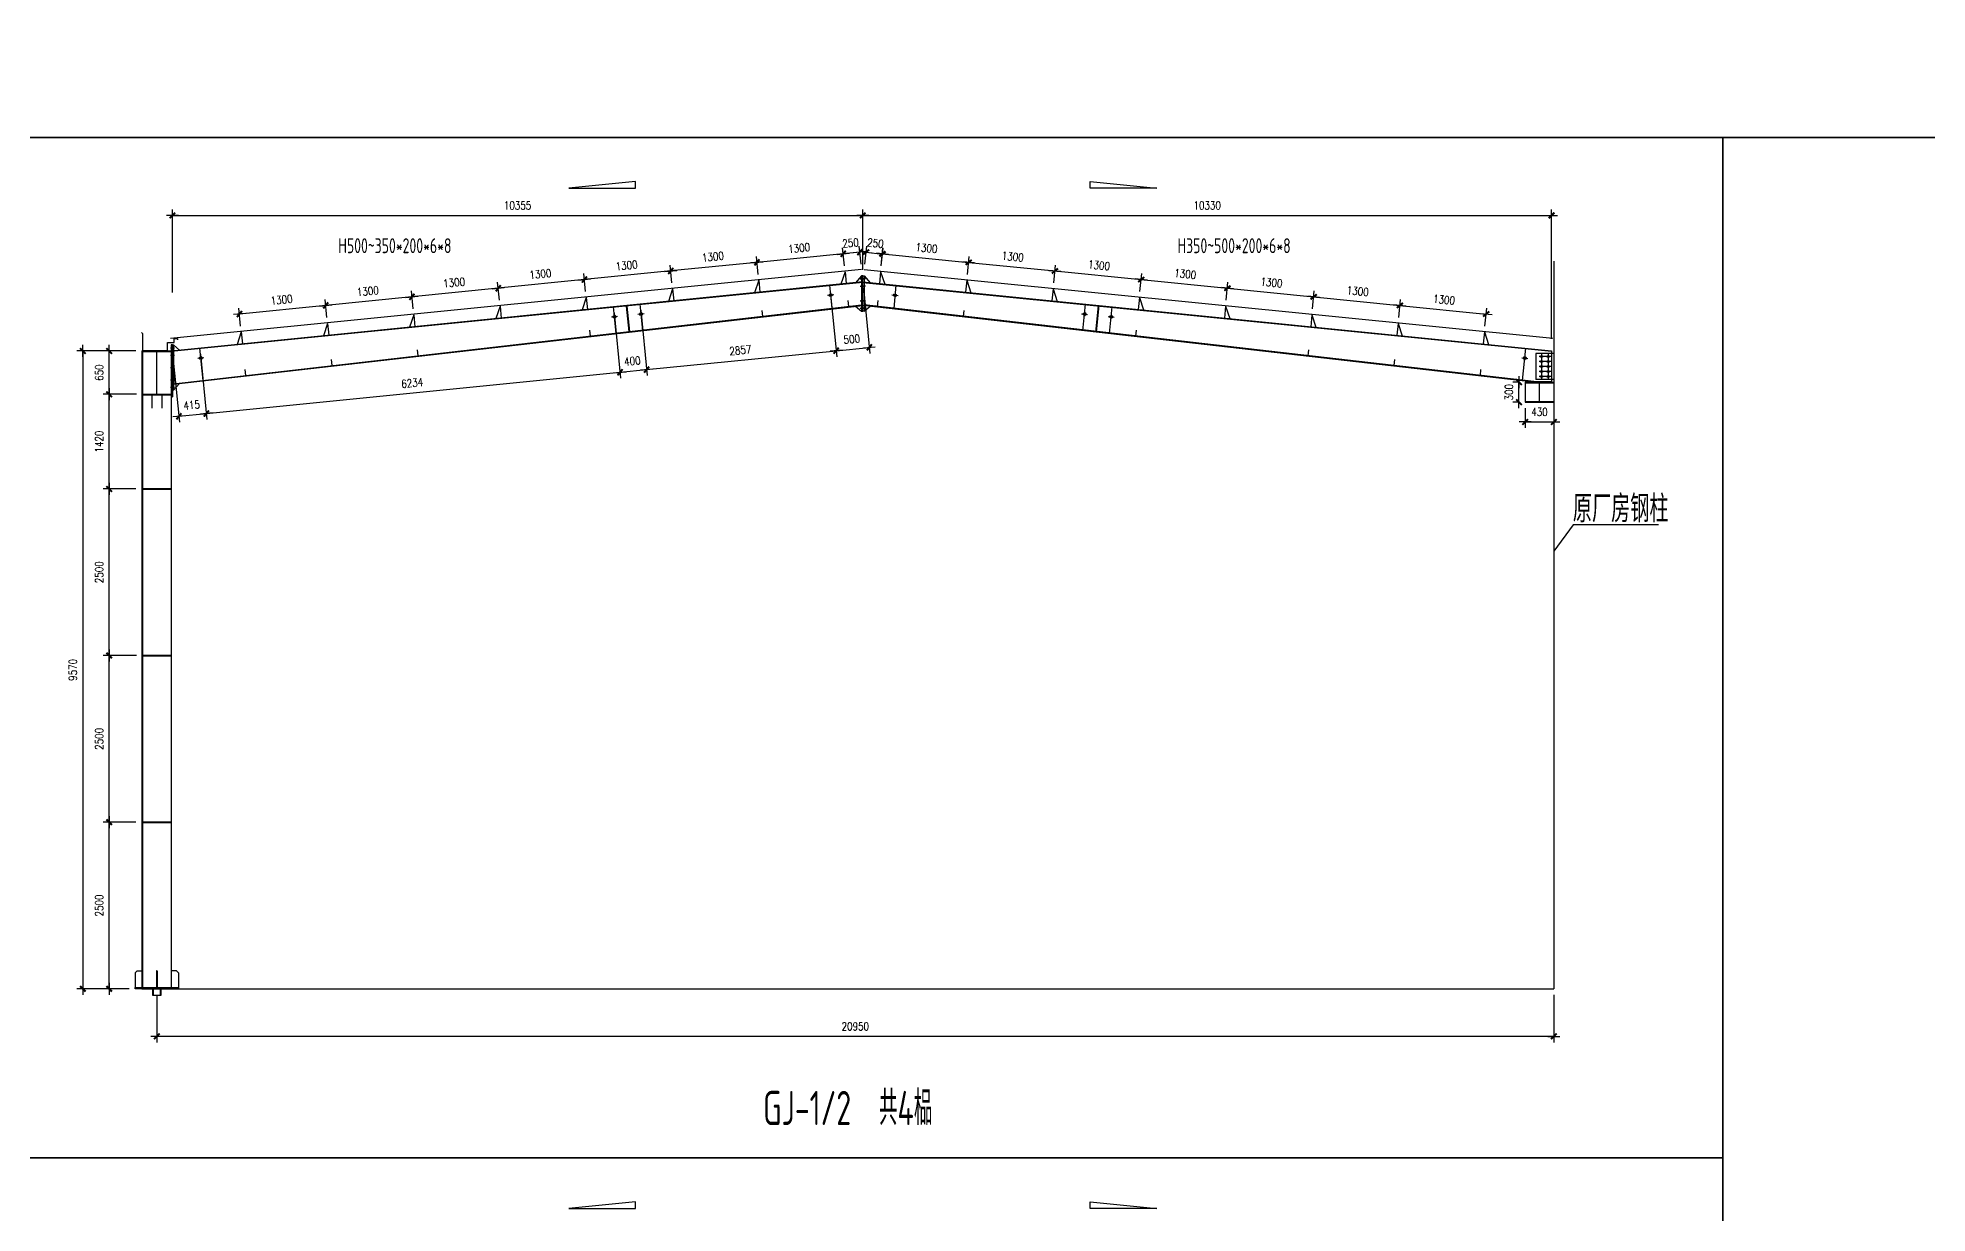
# Model space of a CAD drawing. Header units: millimetres. Extents: x 2287919 to 2522484, y -1845182 to -1736911.
# Drawn here: x 2366007 to 2394342, y -1815391 to -1797756 of the extents above; entities that cross this region are included whole.
import ezdxf

# ---------------------------------------------------------------- set-up
doc = ezdxf.new("R2010")
doc.units = ezdxf.units.MM
doc.header["$LTSCALE"] = 1000
doc.header["$PDMODE"] = 34
doc.styles.add('DIM_FONT', font='simplex.shx', dxfattribs={"width": 0.8, "bigfont": 'hztxt.shx'})
doc.styles.add('hz', font='gbenor.shx', dxfattribs={"width": 0.75, "height": 100, "bigfont": 'gbcbig.shx'})
doc.styles.add('TSSD_Label', font='Tssdeng.shx', dxfattribs={"width": 0.7, "bigfont": 'hztxt.shx'})
doc.dimstyles.new('WGH(1)', dxfattribs={"dimscale": 1.2, "dimtxt": 100, "dimasz": 0.5, "dimexe": 75, "dimexo": 75, "dimgap": 75, "dimtad": 1, "dimdec": 0, "dimzin": 0, "dimdsep": 46, "dimtxsty": 'DIM_FONT', "dimblk1": '_DIMX', "dimblk2": '_DIMX', "dimsah": 1, "dimcen": 0.09, "dimclrd": 3, "dimclre": 3, "dimclrt": 7, "dimadec": 0, "dimazin": 0, "dimtfac": 1, "dimtdec": 0, "dimtix": 1, "dimtmove": 2, "dimatfit": 3, "dimldrblk": '_DIMX', "dimfxl": 1, "dimtolj": 1, "dimtzin": 0, "dimarcsym": 0})

# ---------------------------------------------------------------- blocks, each defined once
blk = doc.blocks.new('_DIMX')
blk.add_line((-150, 0), (150, 0))
at = {"const_width": 50}
blk.add_lwpolyline([(-70, -70), (70, 70)], dxfattribs=at)
blk = doc.blocks.new('*D118')
at = {"color": 3, "lineweight": -2}
for p, q in [((2367792, -1812114), (2367792, -1812827)), ((2388742, -1812114), (2388742, -1812827)), ((2388741, -1812737), (2367793, -1812737))]:
    blk.add_line(p, q, dxfattribs=at)
at = {"layer": 'Defpoints', "color": 0}
for p in [(2367792, -1812024), (2388742, -1812024), (2367792, -1812737)]:
    blk.add_point(p, dxfattribs=at)
at = {"color": 3, "lineweight": -2, "xscale": 0.6, "yscale": 0.6, "zscale": 0.6, "rotation": 180}
blk.add_blockref('_DIMX', (2367792, -1812737), dxfattribs=at)
at = {"color": 3, "lineweight": -2, "xscale": 0.6, "yscale": 0.6, "zscale": 0.6}
blk.add_blockref('_DIMX', (2388742, -1812737), dxfattribs=at)
at = {"color": 7, "insert": (2378267, -1812587), "char_height": 120, "attachment_point": 5, "style": 'DIM_FONT'}
blk.add_mtext('\\A1;20950', dxfattribs=at)
blk = doc.blocks.new('*D119')
at = {"color": 3, "lineweight": -2}
for p, q in [((2378379, -1801239), (2378379, -1800331)), ((2378380, -1800421), (2388708, -1800421)), ((2388709, -1802274), (2388709, -1800331))]:
    blk.add_line(p, q, dxfattribs=at)
at = {"layer": 'Defpoints', "color": 0}
for p in [(2388709, -1800421), (2378379, -1801329), (2388709, -1802364)]:
    blk.add_point(p, dxfattribs=at)
at = {"color": 3, "lineweight": -2, "xscale": 0.6, "yscale": 0.6, "zscale": 0.6, "rotation": 180}
blk.add_blockref('_DIMX', (2378379, -1800421), dxfattribs=at)
at = {"color": 3, "lineweight": -2, "xscale": 0.6, "yscale": 0.6, "zscale": 0.6}
blk.add_blockref('_DIMX', (2388709, -1800421), dxfattribs=at)
at = {"color": 7, "insert": (2383544, -1800271), "char_height": 120, "attachment_point": 5, "style": 'DIM_FONT'}
blk.add_mtext('\\A1;10330', dxfattribs=at)
blk = doc.blocks.new('*D120')
at = {"color": 3, "lineweight": -2}
for p, q in [((2368025, -1801575), (2368025, -1800331)), ((2368026, -1800421), (2378379, -1800421)), ((2378379, -1801239), (2378379, -1800331))]:
    blk.add_line(p, q, dxfattribs=at)
at = {"layer": 'Defpoints', "color": 0}
for p in [(2378379, -1800421), (2378379, -1801329), (2368025, -1801665)]:
    blk.add_point(p, dxfattribs=at)
at = {"color": 3, "lineweight": -2, "xscale": 0.6, "yscale": 0.6, "zscale": 0.6, "rotation": 180}
blk.add_blockref('_DIMX', (2368025, -1800421), dxfattribs=at)
at = {"color": 3, "lineweight": -2, "xscale": 0.6, "yscale": 0.6, "zscale": 0.6}
blk.add_blockref('_DIMX', (2378379, -1800421), dxfattribs=at)
at = {"color": 7, "insert": (2373202, -1800271), "char_height": 120, "attachment_point": 5, "style": 'DIM_FONT'}
blk.add_mtext('\\A1;10355', dxfattribs=at)
blk = doc.blocks.new('*D79')
at = {"color": 3, "lineweight": -2}
for p, q in [((2378104, -1801175), (2378077, -1800906)), ((2378335, -1800971), (2378086, -1800996)), ((2378353, -1801150), (2378326, -1800881)), ((2378335, -1800971), (2378336, -1800971)), ((2378085, -1800996), (2378085, -1800996))]:
    blk.add_line(p, q, dxfattribs=at)
at = {"layer": 'Defpoints', "color": 0}
for p in [(2378086, -1800996), (2378113, -1801265), (2378362, -1801240)]:
    blk.add_point(p, dxfattribs=at)
at = {"color": 3, "lineweight": -2, "xscale": 0.6, "yscale": 0.6, "zscale": 0.6}
for p, rotation in [((2378086, -1800996), 5.703750052855903), ((2378335, -1800971), 185.7037500528559)]:
    blk.add_blockref('_DIMX', p, dxfattribs=dict(at, rotation=rotation))
at = {"color": 7, "insert": (2378195, -1800834), "char_height": 120, "attachment_point": 5, "rotation": 5.7038, "style": 'DIM_FONT'}
blk.add_mtext('\\A1;250', dxfattribs=at)
blk = doc.blocks.new('*D80')
at = {"color": 3, "lineweight": -2}
for p, q in [((2378408, -1801151), (2378438, -1800882)), ((2378427, -1800971), (2378427, -1800971)), ((2378428, -1800971), (2378676, -1801000)), ((2378656, -1801179), (2378687, -1800910)), ((2378677, -1801000), (2378678, -1801000))]:
    blk.add_line(p, q, dxfattribs=at)
at = {"layer": 'Defpoints', "color": 0}
for p in [(2378397, -1801240), (2378646, -1801268), (2378676, -1801000)]:
    blk.add_point(p, dxfattribs=at)
at = {"color": 3, "lineweight": -2, "xscale": 0.6, "yscale": 0.6, "zscale": 0.6}
for p, rotation in [((2378428, -1800971), 353.4813647159916), ((2378676, -1801000), 173.4813647159915)]:
    blk.add_blockref('_DIMX', p, dxfattribs=dict(at, rotation=rotation))
at = {"color": 7, "insert": (2378569, -1800837), "char_height": 120, "attachment_point": 5, "rotation": 353.4814, "style": 'DIM_FONT'}
blk.add_mtext('\\A1;250', dxfattribs=at)
blk = doc.blocks.new('*D121')
at = {"color": 3, "lineweight": -2}
for p, q in [((2367477, -1802454), (2366592, -1802454)), ((2366682, -1802455), (2366682, -1812024)), ((2367377, -1812024), (2366592, -1812024))]:
    blk.add_line(p, q, dxfattribs=at)
at = {"layer": 'Defpoints', "color": 0}
for p in [(2367567, -1802454), (2366682, -1812024), (2367467, -1812024)]:
    blk.add_point(p, dxfattribs=at)
at = {"color": 3, "lineweight": -2, "xscale": 0.6, "yscale": 0.6, "zscale": 0.6}
for p, rotation in [((2366682, -1802454), 90), ((2366682, -1812024), 270)]:
    blk.add_blockref('_DIMX', p, dxfattribs=dict(at, rotation=rotation))
at = {"color": 7, "insert": (2366532, -1807239), "char_height": 120, "attachment_point": 5, "rotation": 90, "style": 'DIM_FONT'}
blk.add_mtext('\\A1;9570', dxfattribs=at)
blk = doc.blocks.new('*D122')
at = {"color": 3, "lineweight": -2}
for p, q in [((2378104, -1801175), (2378077, -1800906)), ((2376810, -1801305), (2376783, -1801035)), ((2378085, -1800996), (2376793, -1801125))]:
    blk.add_line(p, q, dxfattribs=at)
at = {"layer": 'Defpoints', "color": 0}
for p in [(2376792, -1801125), (2378113, -1801265), (2376819, -1801394)]:
    blk.add_point(p, dxfattribs=at)
at = {"color": 3, "lineweight": -2, "xscale": 0.6, "yscale": 0.6, "zscale": 0.6}
for p, rotation in [((2378086, -1800996), 5.703750052846503), ((2376792, -1801125), 185.7037500528465)]:
    blk.add_blockref('_DIMX', p, dxfattribs=dict(at, rotation=rotation))
at = {"color": 7, "insert": (2377424, -1800911), "char_height": 120, "attachment_point": 5, "rotation": 5.7038, "style": 'DIM_FONT'}
blk.add_mtext('\\A1;1300', dxfattribs=at)
blk = doc.blocks.new('*D123')
at = {"color": 3, "lineweight": -2}
for p, q in [((2375517, -1801434), (2375490, -1801165)), ((2376792, -1801125), (2375499, -1801254)), ((2376810, -1801305), (2376783, -1801035))]:
    blk.add_line(p, q, dxfattribs=at)
at = {"layer": 'Defpoints', "color": 0}
for p in [(2375499, -1801254), (2375526, -1801523), (2376819, -1801394)]:
    blk.add_point(p, dxfattribs=at)
at = {"color": 3, "lineweight": -2, "xscale": 0.6, "yscale": 0.6, "zscale": 0.6}
for p, rotation in [((2375499, -1801254), 185.7037500649834), ((2376792, -1801125), 5.703750064983436)]:
    blk.add_blockref('_DIMX', p, dxfattribs=dict(at, rotation=rotation))
at = {"color": 7, "insert": (2376131, -1801040), "char_height": 120, "attachment_point": 5, "rotation": 5.7038, "style": 'DIM_FONT'}
blk.add_mtext('\\A1;1300', dxfattribs=at)
blk = doc.blocks.new('*D124')
at = {"color": 3, "lineweight": -2}
for p, q in [((2375498, -1801254), (2374206, -1801383)), ((2375517, -1801434), (2375490, -1801165)), ((2374223, -1801563), (2374196, -1801294))]:
    blk.add_line(p, q, dxfattribs=at)
at = {"layer": 'Defpoints', "color": 0}
for p in [(2374205, -1801383), (2375526, -1801523), (2374232, -1801652)]:
    blk.add_point(p, dxfattribs=at)
at = {"color": 3, "lineweight": -2, "xscale": 0.6, "yscale": 0.6, "zscale": 0.6}
for p, rotation in [((2375499, -1801254), 5.703750064983436), ((2374205, -1801383), 185.7037500649834)]:
    blk.add_blockref('_DIMX', p, dxfattribs=dict(at, rotation=rotation))
at = {"color": 7, "insert": (2374837, -1801170), "char_height": 120, "attachment_point": 5, "rotation": 5.7038, "style": 'DIM_FONT'}
blk.add_mtext('\\A1;1300', dxfattribs=at)
blk = doc.blocks.new('*D125')
at = {"color": 3, "lineweight": -2}
for p, q in [((2372930, -1801692), (2372903, -1801423)), ((2374205, -1801384), (2372912, -1801513)), ((2374223, -1801563), (2374196, -1801294))]:
    blk.add_line(p, q, dxfattribs=at)
at = {"layer": 'Defpoints', "color": 0}
for p in [(2372912, -1801513), (2372939, -1801782), (2374232, -1801652)]:
    blk.add_point(p, dxfattribs=at)
at = {"color": 3, "lineweight": -2, "xscale": 0.6, "yscale": 0.6, "zscale": 0.6}
for p, rotation in [((2372912, -1801513), 185.7037500649834), ((2374205, -1801383), 5.703750064983436)]:
    blk.add_blockref('_DIMX', p, dxfattribs=dict(at, rotation=rotation))
at = {"color": 7, "insert": (2373544, -1801299), "char_height": 120, "attachment_point": 5, "rotation": 5.7038, "style": 'DIM_FONT'}
blk.add_mtext('\\A1;1300', dxfattribs=at)
blk = doc.blocks.new('*D126')
at = {"color": 3, "lineweight": -2}
for p, q in [((2371636, -1801821), (2371609, -1801552)), ((2372911, -1801513), (2371619, -1801642)), ((2372930, -1801692), (2372903, -1801423))]:
    blk.add_line(p, q, dxfattribs=at)
at = {"layer": 'Defpoints', "color": 0}
for p in [(2371618, -1801642), (2372939, -1801782), (2371645, -1801911)]:
    blk.add_point(p, dxfattribs=at)
at = {"color": 3, "lineweight": -2, "xscale": 0.6, "yscale": 0.6, "zscale": 0.6}
for p, rotation in [((2372912, -1801513), 5.703750064983436), ((2371618, -1801642), 185.7037500649834)]:
    blk.add_blockref('_DIMX', p, dxfattribs=dict(at, rotation=rotation))
at = {"color": 7, "insert": (2372250, -1801428), "char_height": 120, "attachment_point": 5, "rotation": 5.7038, "style": 'DIM_FONT'}
blk.add_mtext('\\A1;1300', dxfattribs=at)
blk = doc.blocks.new('*D127')
at = {"color": 3, "lineweight": -2}
for p, q in [((2371636, -1801821), (2371609, -1801552)), ((2370342, -1801951), (2370316, -1801681)), ((2371617, -1801642), (2370325, -1801771))]:
    blk.add_line(p, q, dxfattribs=at)
at = {"layer": 'Defpoints', "color": 0}
for p in [(2370325, -1801771), (2370351, -1802040), (2371645, -1801911)]:
    blk.add_point(p, dxfattribs=at)
at = {"color": 3, "lineweight": -2, "xscale": 0.6, "yscale": 0.6, "zscale": 0.6}
for p, rotation in [((2370325, -1801771), 185.7037500649834), ((2371618, -1801642), 5.703750064983436)]:
    blk.add_blockref('_DIMX', p, dxfattribs=dict(at, rotation=rotation))
at = {"color": 7, "insert": (2370956, -1801557), "char_height": 120, "attachment_point": 5, "rotation": 5.7038, "style": 'DIM_FONT'}
blk.add_mtext('\\A1;1300', dxfattribs=at)
blk = doc.blocks.new('*D128')
at = {"color": 3, "lineweight": -2}
for p, q in [((2369049, -1802080), (2369022, -1801811)), ((2370324, -1801771), (2369032, -1801900)), ((2370342, -1801951), (2370316, -1801681))]:
    blk.add_line(p, q, dxfattribs=at)
at = {"layer": 'Defpoints', "color": 0}
for p in [(2369031, -1801900), (2370351, -1802040), (2369058, -1802169)]:
    blk.add_point(p, dxfattribs=at)
at = {"color": 3, "lineweight": -2, "xscale": 0.6, "yscale": 0.6, "zscale": 0.6}
for p, rotation in [((2369031, -1801900), 185.7037500649834), ((2370325, -1801771), 5.703750064983436)]:
    blk.add_blockref('_DIMX', p, dxfattribs=dict(at, rotation=rotation))
at = {"color": 7, "insert": (2369663, -1801686), "char_height": 120, "attachment_point": 5, "rotation": 5.7038, "style": 'DIM_FONT'}
blk.add_mtext('\\A1;1300', dxfattribs=at)
blk = doc.blocks.new('*D129')
at = {"color": 3, "lineweight": -2}
for p, q in [((2378655, -1801175), (2378682, -1800906)), ((2378674, -1800996), (2379966, -1801125)), ((2379949, -1801305), (2379975, -1801035))]:
    blk.add_line(p, q, dxfattribs=at)
at = {"layer": 'Defpoints', "color": 0}
for p in [(2378646, -1801265), (2379967, -1801125), (2379940, -1801394)]:
    blk.add_point(p, dxfattribs=at)
at = {"color": 3, "lineweight": -2, "xscale": 0.6, "yscale": 0.6, "zscale": 0.6}
for p, rotation in [((2378673, -1800996), 174.2962499471535), ((2379967, -1801125), 354.2962499471535)]:
    blk.add_blockref('_DIMX', p, dxfattribs=dict(at, rotation=rotation))
at = {"color": 7, "insert": (2379335, -1800911), "char_height": 120, "attachment_point": 5, "rotation": 354.2962, "style": 'DIM_FONT'}
blk.add_mtext('\\A1;1300', dxfattribs=at)
blk = doc.blocks.new('*D130')
at = {"color": 3, "lineweight": -2}
for p, q in [((2379949, -1801305), (2379975, -1801035)), ((2379967, -1801125), (2381259, -1801254)), ((2381242, -1801434), (2381269, -1801165))]:
    blk.add_line(p, q, dxfattribs=at)
at = {"layer": 'Defpoints', "color": 0}
for p in [(2381260, -1801254), (2379940, -1801394), (2381233, -1801523)]:
    blk.add_point(p, dxfattribs=at)
at = {"color": 3, "lineweight": -2, "xscale": 0.6, "yscale": 0.6, "zscale": 0.6}
for p, rotation in [((2379967, -1801125), 174.2962499350166), ((2381260, -1801254), 354.2962499350166)]:
    blk.add_blockref('_DIMX', p, dxfattribs=dict(at, rotation=rotation))
at = {"color": 7, "insert": (2380628, -1801040), "char_height": 120, "attachment_point": 5, "rotation": 354.2962, "style": 'DIM_FONT'}
blk.add_mtext('\\A1;1300', dxfattribs=at)
blk = doc.blocks.new('*D131')
at = {"color": 3, "lineweight": -2}
for p, q in [((2381242, -1801434), (2381269, -1801165)), ((2381261, -1801254), (2382553, -1801383)), ((2382536, -1801563), (2382563, -1801294))]:
    blk.add_line(p, q, dxfattribs=at)
at = {"layer": 'Defpoints', "color": 0}
for p in [(2381233, -1801523), (2382554, -1801383), (2382527, -1801652)]:
    blk.add_point(p, dxfattribs=at)
at = {"color": 3, "lineweight": -2, "xscale": 0.6, "yscale": 0.6, "zscale": 0.6}
for p, rotation in [((2381260, -1801254), 174.2962499350166), ((2382554, -1801383), 354.2962499350166)]:
    blk.add_blockref('_DIMX', p, dxfattribs=dict(at, rotation=rotation))
at = {"color": 7, "insert": (2381922, -1801170), "char_height": 120, "attachment_point": 5, "rotation": 354.2962, "style": 'DIM_FONT'}
blk.add_mtext('\\A1;1300', dxfattribs=at)
blk = doc.blocks.new('*D132')
at = {"color": 3, "lineweight": -2}
for p, q in [((2382536, -1801563), (2382563, -1801294)), ((2382554, -1801384), (2383847, -1801513)), ((2383829, -1801692), (2383856, -1801423))]:
    blk.add_line(p, q, dxfattribs=at)
at = {"layer": 'Defpoints', "color": 0}
for p in [(2383847, -1801513), (2382527, -1801652), (2383820, -1801782)]:
    blk.add_point(p, dxfattribs=at)
at = {"color": 3, "lineweight": -2, "xscale": 0.6, "yscale": 0.6, "zscale": 0.6}
for p, rotation in [((2382554, -1801383), 174.2962499350166), ((2383847, -1801513), 354.2962499350166)]:
    blk.add_blockref('_DIMX', p, dxfattribs=dict(at, rotation=rotation))
at = {"color": 7, "insert": (2383215, -1801299), "char_height": 120, "attachment_point": 5, "rotation": 354.2962, "style": 'DIM_FONT'}
blk.add_mtext('\\A1;1300', dxfattribs=at)
blk = doc.blocks.new('*D133')
at = {"color": 3, "lineweight": -2}
for p, q in [((2383829, -1801692), (2383856, -1801423)), ((2383848, -1801513), (2385140, -1801642)), ((2385123, -1801821), (2385150, -1801552))]:
    blk.add_line(p, q, dxfattribs=at)
at = {"layer": 'Defpoints', "color": 0}
for p in [(2383820, -1801782), (2385141, -1801642), (2385114, -1801911)]:
    blk.add_point(p, dxfattribs=at)
at = {"color": 3, "lineweight": -2, "xscale": 0.6, "yscale": 0.6, "zscale": 0.6}
for p, rotation in [((2383847, -1801513), 174.2962499350166), ((2385141, -1801642), 354.2962499350166)]:
    blk.add_blockref('_DIMX', p, dxfattribs=dict(at, rotation=rotation))
at = {"color": 7, "insert": (2384509, -1801428), "char_height": 120, "attachment_point": 5, "rotation": 354.2962, "style": 'DIM_FONT'}
blk.add_mtext('\\A1;1300', dxfattribs=at)
blk = doc.blocks.new('*D134')
at = {"color": 3, "lineweight": -2}
for p, q in [((2385123, -1801821), (2385150, -1801552)), ((2385141, -1801642), (2386434, -1801771)), ((2386416, -1801951), (2386443, -1801681))]:
    blk.add_line(p, q, dxfattribs=at)
at = {"layer": 'Defpoints', "color": 0}
for p in [(2386434, -1801771), (2385114, -1801911), (2386407, -1802040)]:
    blk.add_point(p, dxfattribs=at)
at = {"color": 3, "lineweight": -2, "xscale": 0.6, "yscale": 0.6, "zscale": 0.6}
for p, rotation in [((2385141, -1801642), 174.2962499350166), ((2386434, -1801771), 354.2962499350166)]:
    blk.add_blockref('_DIMX', p, dxfattribs=dict(at, rotation=rotation))
at = {"color": 7, "insert": (2385802, -1801557), "char_height": 120, "attachment_point": 5, "rotation": 354.2962, "style": 'DIM_FONT'}
blk.add_mtext('\\A1;1300', dxfattribs=at)
blk = doc.blocks.new('*D135')
at = {"color": 3, "lineweight": -2}
for p, q in [((2386416, -1801951), (2386443, -1801681)), ((2386435, -1801771), (2387727, -1801900)), ((2387710, -1802080), (2387737, -1801811))]:
    blk.add_line(p, q, dxfattribs=at)
at = {"layer": 'Defpoints', "color": 0}
for p in [(2386407, -1802040), (2387728, -1801900), (2387701, -1802169)]:
    blk.add_point(p, dxfattribs=at)
at = {"color": 3, "lineweight": -2, "xscale": 0.6, "yscale": 0.6, "zscale": 0.6}
for p, rotation in [((2386434, -1801771), 174.2962499350166), ((2387728, -1801900), 354.2962499350166)]:
    blk.add_blockref('_DIMX', p, dxfattribs=dict(at, rotation=rotation))
at = {"color": 7, "insert": (2387096, -1801686), "char_height": 120, "attachment_point": 5, "rotation": 354.2962, "style": 'DIM_FONT'}
blk.add_mtext('\\A1;1300', dxfattribs=at)
blk = doc.blocks.new('*D495')
at = {"color": 3, "lineweight": -2}
for p, q in [((2388312, -1803313), (2388312, -1803610)), ((2388313, -1803520), (2388741, -1803520)), ((2388742, -1803313), (2388742, -1803610))]:
    blk.add_line(p, q, dxfattribs=at)
at = {"layer": 'Defpoints', "color": 0}
for p in [(2388312, -1803223), (2388742, -1803223), (2388742, -1803520)]:
    blk.add_point(p, dxfattribs=at)
at = {"color": 3, "lineweight": -2, "xscale": 0.6, "yscale": 0.6, "zscale": 0.6, "rotation": 180}
blk.add_blockref('_DIMX', (2388312, -1803520), dxfattribs=at)
at = {"color": 3, "lineweight": -2, "xscale": 0.6, "yscale": 0.6, "zscale": 0.6}
blk.add_blockref('_DIMX', (2388742, -1803520), dxfattribs=at)
at = {"color": 7, "insert": (2388527, -1803370), "char_height": 120, "attachment_point": 5, "style": 'DIM_FONT'}
blk.add_mtext('\\A1;430', dxfattribs=at)
blk = doc.blocks.new('*D504')
at = {"color": 3, "lineweight": -2}
for p, q in [((2368034, -1802543), (2368132, -1803524)), ((2368446, -1802502), (2368544, -1803483)), ((2368124, -1803435), (2368535, -1803394))]:
    blk.add_line(p, q, dxfattribs=at)
at = {"layer": 'Defpoints', "color": 0}
for p in [(2368025, -1802453), (2368437, -1802412), (2368535, -1803393)]:
    blk.add_point(p, dxfattribs=at)
at = {"color": 3, "lineweight": -2, "xscale": 0.6, "yscale": 0.6, "zscale": 0.6}
for p, rotation in [((2368123, -1803435), 185.703750052774), ((2368535, -1803393), 5.703750052773997)]:
    blk.add_blockref('_DIMX', p, dxfattribs=dict(at, rotation=rotation))
at = {"color": 7, "insert": (2368314, -1803265), "char_height": 120, "attachment_point": 5, "rotation": 5.7038, "style": 'DIM_FONT'}
blk.add_mtext('\\A1;415', dxfattribs=at)
blk = doc.blocks.new('*D505')
at = {"color": 3, "lineweight": -2}
for p, q in [((2374650, -1801882), (2374748, -1802863)), ((2368446, -1802502), (2368544, -1803483)), ((2368536, -1803393), (2374738, -1802774))]:
    blk.add_line(p, q, dxfattribs=at)
at = {"layer": 'Defpoints', "color": 0}
for p in [(2374641, -1801793), (2368437, -1802412), (2374739, -1802774)]:
    blk.add_point(p, dxfattribs=at)
at = {"color": 3, "lineweight": -2, "xscale": 0.6, "yscale": 0.6, "zscale": 0.6}
for p, rotation in [((2374739, -1802774), 5.703750052773971), ((2368535, -1803393), 185.703750052774)]:
    blk.add_blockref('_DIMX', p, dxfattribs=dict(at, rotation=rotation))
at = {"color": 7, "insert": (2371622, -1802934), "char_height": 120, "attachment_point": 5, "rotation": 5.7038, "style": 'DIM_FONT'}
blk.add_mtext('\\A1;6234', dxfattribs=at)
blk = doc.blocks.new('*D506')
at = {"color": 3, "lineweight": -2}
for p, q in [((2374650, -1801882), (2374748, -1802863)), ((2375048, -1801842), (2375146, -1802824)), ((2374738, -1802774), (2374737, -1802774)), ((2374739, -1802774), (2375137, -1802734)), ((2375137, -1802734), (2375138, -1802734))]:
    blk.add_line(p, q, dxfattribs=at)
at = {"layer": 'Defpoints', "color": 0}
for p in [(2374641, -1801793), (2375039, -1801753), (2375137, -1802734)]:
    blk.add_point(p, dxfattribs=at)
at = {"color": 3, "lineweight": -2, "xscale": 0.6, "yscale": 0.6, "zscale": 0.6}
for p, rotation in [((2375137, -1802734), 185.703750052774), ((2374739, -1802774), 5.703750052774001)]:
    blk.add_blockref('_DIMX', p, dxfattribs=dict(at, rotation=rotation))
at = {"color": 7, "insert": (2374923, -1802605), "char_height": 120, "attachment_point": 5, "rotation": 5.7038, "style": 'DIM_FONT'}
blk.add_mtext('\\A1;400', dxfattribs=at)
blk = doc.blocks.new('*D507')
at = {"color": 3, "lineweight": -2}
for p, q in [((2377891, -1801558), (2377989, -1802540)), ((2375048, -1801842), (2375146, -1802824)), ((2375137, -1802734), (2377979, -1802450))]:
    blk.add_line(p, q, dxfattribs=at)
at = {"layer": 'Defpoints', "color": 0}
for p in [(2377882, -1801469), (2375039, -1801753), (2377980, -1802450)]:
    blk.add_point(p, dxfattribs=at)
at = {"color": 3, "lineweight": -2, "xscale": 0.6, "yscale": 0.6, "zscale": 0.6}
for p, rotation in [((2377980, -1802450), 5.703750052773971), ((2375137, -1802734), 185.703750052774)]:
    blk.add_blockref('_DIMX', p, dxfattribs=dict(at, rotation=rotation))
at = {"color": 7, "insert": (2376543, -1802443), "char_height": 120, "attachment_point": 5, "rotation": 5.7038, "style": 'DIM_FONT'}
blk.add_mtext('\\A1;2857', dxfattribs=at)
blk = doc.blocks.new('*D508')
at = {"color": 3, "lineweight": -2}
for p, q in [((2378388, -1801509), (2378486, -1802490)), ((2377891, -1801558), (2377989, -1802540)), ((2377981, -1802450), (2378477, -1802401))]:
    blk.add_line(p, q, dxfattribs=at)
at = {"layer": 'Defpoints', "color": 0}
for p in [(2377882, -1801469), (2378379, -1801419), (2378477, -1802400)]:
    blk.add_point(p, dxfattribs=at)
at = {"color": 3, "lineweight": -2, "xscale": 0.6, "yscale": 0.6, "zscale": 0.6}
for p, rotation in [((2377980, -1802450), 185.703750052774), ((2378477, -1802400), 5.703750052773971)]:
    blk.add_blockref('_DIMX', p, dxfattribs=dict(at, rotation=rotation))
at = {"color": 7, "insert": (2378214, -1802276), "char_height": 120, "attachment_point": 5, "rotation": 5.7038, "style": 'DIM_FONT'}
blk.add_mtext('\\A1;500', dxfattribs=at)
blk = doc.blocks.new('*D515')
at = {"color": 3, "lineweight": -2}
for p, q in [((2367477, -1809524), (2366987, -1809524)), ((2367077, -1812024), (2367077, -1809525)), ((2367377, -1812024), (2366987, -1812024))]:
    blk.add_line(p, q, dxfattribs=at)
at = {"layer": 'Defpoints', "color": 0}
for p in [(2367077, -1809524), (2367567, -1809524), (2367467, -1812024)]:
    blk.add_point(p, dxfattribs=at)
at = {"color": 3, "lineweight": -2, "xscale": 0.6, "yscale": 0.6, "zscale": 0.6}
for p, rotation in [((2367077, -1809524), 90), ((2367077, -1812024), 270)]:
    blk.add_blockref('_DIMX', p, dxfattribs=dict(at, rotation=rotation))
at = {"color": 7, "insert": (2366927, -1810774), "char_height": 120, "attachment_point": 5, "rotation": 90, "style": 'DIM_FONT'}
blk.add_mtext('\\A1;2500', dxfattribs=at)
blk = doc.blocks.new('*D516')
at = {"color": 3, "lineweight": -2}
for p, q in [((2367487, -1807024), (2366987, -1807024)), ((2367077, -1809524), (2367077, -1807025)), ((2367477, -1809524), (2366987, -1809524))]:
    blk.add_line(p, q, dxfattribs=at)
at = {"layer": 'Defpoints', "color": 0}
for p in [(2367077, -1807024), (2367577, -1807024), (2367567, -1809524)]:
    blk.add_point(p, dxfattribs=at)
at = {"color": 3, "lineweight": -2, "xscale": 0.6, "yscale": 0.6, "zscale": 0.6}
for p, rotation in [((2367077, -1807024), 90), ((2367077, -1809524), 270)]:
    blk.add_blockref('_DIMX', p, dxfattribs=dict(at, rotation=rotation))
at = {"color": 7, "insert": (2366927, -1808274), "char_height": 120, "attachment_point": 5, "rotation": 90, "style": 'DIM_FONT'}
blk.add_mtext('\\A1;2500', dxfattribs=at)
blk = doc.blocks.new('*D517')
at = {"color": 3, "lineweight": -2}
for p, q in [((2367477, -1804524), (2366987, -1804524)), ((2367077, -1807024), (2367077, -1804525)), ((2367487, -1807024), (2366987, -1807024))]:
    blk.add_line(p, q, dxfattribs=at)
at = {"layer": 'Defpoints', "color": 0}
for p in [(2367077, -1804524), (2367567, -1804524), (2367577, -1807024)]:
    blk.add_point(p, dxfattribs=at)
at = {"color": 3, "lineweight": -2, "xscale": 0.6, "yscale": 0.6, "zscale": 0.6}
for p, rotation in [((2367077, -1804524), 90), ((2367077, -1807024), 270)]:
    blk.add_blockref('_DIMX', p, dxfattribs=dict(at, rotation=rotation))
at = {"color": 7, "insert": (2366927, -1805774), "char_height": 120, "attachment_point": 5, "rotation": 90, "style": 'DIM_FONT'}
blk.add_mtext('\\A1;2500', dxfattribs=at)
blk = doc.blocks.new('*D518')
at = {"color": 3, "lineweight": -2}
for p, q in [((2367487, -1803104), (2366987, -1803104)), ((2367077, -1804524), (2367077, -1803105)), ((2367477, -1804524), (2366987, -1804524))]:
    blk.add_line(p, q, dxfattribs=at)
at = {"layer": 'Defpoints', "color": 0}
for p in [(2367077, -1803104), (2367577, -1803104), (2367567, -1804524)]:
    blk.add_point(p, dxfattribs=at)
at = {"color": 3, "lineweight": -2, "xscale": 0.6, "yscale": 0.6, "zscale": 0.6}
for p, rotation in [((2367077, -1803104), 90), ((2367077, -1804524), 270)]:
    blk.add_blockref('_DIMX', p, dxfattribs=dict(at, rotation=rotation))
at = {"color": 7, "insert": (2366927, -1803814), "char_height": 120, "attachment_point": 5, "rotation": 90, "style": 'DIM_FONT'}
blk.add_mtext('\\A1;1420', dxfattribs=at)
blk = doc.blocks.new('*D519')
at = {"color": 3, "lineweight": -2}
for p, q in [((2367477, -1802454), (2366987, -1802454)), ((2367077, -1803104), (2367077, -1802455)), ((2367487, -1803104), (2366987, -1803104))]:
    blk.add_line(p, q, dxfattribs=at)
at = {"layer": 'Defpoints', "color": 0}
for p in [(2367077, -1802454), (2367567, -1802454), (2367577, -1803104)]:
    blk.add_point(p, dxfattribs=at)
at = {"color": 3, "lineweight": -2, "xscale": 0.6, "yscale": 0.6, "zscale": 0.6}
for p, rotation in [((2367077, -1802454), 90), ((2367077, -1803104), 270)]:
    blk.add_blockref('_DIMX', p, dxfattribs=dict(at, rotation=rotation))
at = {"color": 7, "insert": (2366927, -1802779), "char_height": 120, "attachment_point": 5, "rotation": 90, "style": 'DIM_FONT'}
blk.add_mtext('\\A1;650', dxfattribs=at)
blk = doc.blocks.new('*D1507')
at = {"color": 3, "lineweight": -2}
for p, q in [((2388222, -1802923), (2388130, -1802923)), ((2388220, -1802922), (2388220, -1802921)), ((2388220, -1803223), (2388220, -1802923)), ((2388222, -1803223), (2388130, -1803223)), ((2388220, -1803223), (2388220, -1803224))]:
    blk.add_line(p, q, dxfattribs=at)
at = {"layer": 'Defpoints', "color": 0}
for p in [(2388220, -1802923), (2388312, -1802923), (2388312, -1803223)]:
    blk.add_point(p, dxfattribs=at)
at = {"color": 3, "lineweight": -2, "xscale": 0.6, "yscale": 0.6, "zscale": 0.6}
for p, rotation in [((2388220, -1802923), 270), ((2388220, -1803223), 90)]:
    blk.add_blockref('_DIMX', p, dxfattribs=dict(at, rotation=rotation))
at = {"color": 7, "insert": (2388070, -1803073), "char_height": 120, "attachment_point": 5, "rotation": 90, "style": 'DIM_FONT'}
blk.add_mtext('\\A1;300', dxfattribs=at)

msp = doc.modelspace()

# ---------------------------------------------------------------- linework, layer by layer
for p, q in [((2374970, -1799910), (2373970, -1800010)), ((2373970, -1800010), (2374970, -1800010)), ((2374970, -1800010), (2374970, -1799910)), ((2381790.1, -1800010), (2381790.1, -1799910)), ((2381790.1, -1799910), (2382790.1, -1800010)), ((2382790.1, -1800010), (2381790.1, -1800010)), ((2378360.6, -1801230.1), (2367998.1, -1802265.1)), ((2378112.8, -1801264.9), (2378051.1, -1801452)), ((2378112.8, -1801264.9), (2378130.7, -1801444)), ((2378398.3, -1801230.1), (2388727.8, -1802261.8)), ((2378646.1, -1801264.9), (2378628.2, -1801444)), ((2378646.1, -1801264.9), (2378707.8, -1801452)), ((2388741.9, -1801105.7), (2388741.9, -1812024.2)), ((2378379.4, -1801419.2), (2368006.9, -1802455.2)), ((2378380.2, -1801427.1), (2368006.9, -1802463.2)), ((2375525.7, -1801523.3), (2375463.9, -1801710.4)), ((2375525.7, -1801523.3), (2375543.5, -1801702.4)), ((2376819.2, -1801394.1), (2376757.5, -1801581.2)), ((2376819.2, -1801394.1), (2376837.1, -1801573.2)), ((2378361.4, -1801329.2), (2378271.4, -1801429.9)), ((2378378.6, -1801427.1), (2388708.9, -1802458.9)), ((2378379.4, -1801419.2), (2388708.9, -1802450.9)), ((2378379.4, -1801419.2), (2388708.9, -1802450.9)), ((2378397.4, -1801329.2), (2378487.4, -1801429.9)), ((2379939.7, -1801394.1), (2379921.8, -1801573.2)), ((2379939.7, -1801394.1), (2380001.4, -1801581.2)), ((2381233.2, -1801523.3), (2381215.3, -1801702.4)), ((2381233.2, -1801523.3), (2381294.9, -1801710.4)), ((2368042, -1802946.1), (2378361.4, -1801764.6)), ((2368042.9, -1802954.1), (2378379.4, -1801770.6)), ((2372938.5, -1801781.7), (2372876.8, -1801968.8)), ((2372938.5, -1801781.7), (2372956.4, -1801960.8)), ((2374232.1, -1801652.5), (2374170.4, -1801839.6)), ((2374232.1, -1801652.5), (2374250, -1801831.6)), ((2374873.7, -1802164), (2374835.4, -1801781.2)), ((2374883.6, -1802162.8), (2374845.4, -1801780.2)), ((2377942.6, -1801613.5), (2377851, -1801622.7)), ((2377910.7, -1801605.7), (2377880.8, -1801608.7)), ((2377912.8, -1801627.6), (2377883, -1801630.5)), ((2377893.7, -1801587.3), (2377899.9, -1801649)), ((2378156, -1801697.6), (2378164.9, -1801787.1)), ((2378271.4, -1801783), (2378361.4, -1801859.2)), ((2388441.9, -1802922.7), (2378379.4, -1801770.6)), ((2388441.9, -1802914.6), (2378397.4, -1801764.6)), ((2378397.4, -1801859.2), (2378487.4, -1801783)), ((2378602.9, -1801697.6), (2378593.9, -1801787.1)), ((2378816.3, -1801613.5), (2378907.8, -1801622.7)), ((2378846, -1801627.6), (2378875.9, -1801630.5)), ((2378848.2, -1801605.7), (2378878.1, -1801608.7)), ((2378865.1, -1801587.3), (2378859, -1801649)), ((2381874.5, -1802170.9), (2381914.3, -1801772.2)), ((2381884.4, -1802171.8), (2381924.2, -1801773.2)), ((2382526.8, -1801652.5), (2382508.9, -1801831.6)), ((2382526.8, -1801652.5), (2382588.5, -1801839.6)), ((2383820.3, -1801781.7), (2383802.5, -1801960.8)), ((2383820.3, -1801781.7), (2383882.1, -1801968.8)), ((2370351.4, -1802040.1), (2370289.7, -1802227.2)), ((2370351.4, -1802040.1), (2370369.3, -1802219.2)), ((2371645, -1801910.9), (2371583.3, -1802098)), ((2371645, -1801910.9), (2371662.9, -1802090)), ((2374701.3, -1801937.3), (2374609.7, -1801946.4)), ((2374669.4, -1801929.4), (2374639.5, -1801932.4)), ((2374671.5, -1801951.3), (2374641.7, -1801954.3)), ((2374652.4, -1801911), (2374658.6, -1801972.7)), ((2375099.3, -1801897.5), (2375007.8, -1801906.7)), ((2375067.4, -1801889.7), (2375037.5, -1801892.6)), ((2375069.6, -1801911.5), (2375039.7, -1801914.5)), ((2375050.5, -1801871.2), (2375056.6, -1801932.9)), ((2376864.3, -1801845.5), (2376873.3, -1801935)), ((2379894.6, -1801845.5), (2379885.6, -1801935)), ((2381659.6, -1801897.5), (2381751.1, -1801906.7)), ((2381689.3, -1801911.5), (2381719.2, -1801914.5)), ((2381691.5, -1801889.7), (2381721.4, -1801892.6)), ((2381708.4, -1801871.2), (2381702.3, -1801932.9)), ((2382057.6, -1801937.3), (2382149.1, -1801946.4)), ((2382087.3, -1801951.3), (2382117.2, -1801954.3)), ((2382089.5, -1801929.4), (2382119.4, -1801932.4)), ((2382106.4, -1801911), (2382100.3, -1801972.7)), ((2385113.9, -1801910.9), (2385096, -1802090)), ((2385113.9, -1801910.9), (2385175.6, -1802098)), ((2386407.5, -1802040.1), (2386389.6, -1802219.2)), ((2386407.5, -1802040.1), (2386469.2, -1802227.2)), ((2368042.9, -1802364.2), (2368132.9, -1802442.6)), ((2369057.8, -1802169.3), (2368996.1, -1802356.4)), ((2369057.8, -1802169.3), (2369075.7, -1802348.4)), ((2374280.9, -1802141.2), (2374289.9, -1802230.8)), ((2374884.4, -1802170.9), (2374884.4, -1802170.8)), ((2382478, -1802141.2), (2382469, -1802230.8)), ((2387701, -1802169.3), (2387683.1, -1802348.4)), ((2387701, -1802169.3), (2387762.8, -1802356.4)), ((2367566.9, -1802454.2), (2367566.9, -1812004.2)), ((2367566.9, -1802454.2), (2368016.9, -1802454.2)), ((2367566.9, -1802464.2), (2368006.9, -1802464.2)), ((2367576.9, -1802464.2), (2367576.9, -1812004.2)), ((2367791.9, -1803104.2), (2367791.9, -1802464.2)), ((2368006.9, -1802464.2), (2368006.9, -1812004.2)), ((2368498.1, -1802556.8), (2368406.6, -1802566)), ((2368466.2, -1802549), (2368436.4, -1802552)), ((2368468.4, -1802570.9), (2368438.5, -1802573.9)), ((2368449.3, -1802530.6), (2368455.5, -1802592.3)), ((2370405.8, -1802584.9), (2370414.8, -1802674.5)), ((2371697.5, -1802437), (2371706.5, -1802526.6)), ((2385061.4, -1802437), (2385052.4, -1802526.6)), ((2386353.1, -1802584.9), (2386344.1, -1802674.5)), ((2388260.7, -1802556.8), (2388352.3, -1802566)), ((2388290.5, -1802570.9), (2388320.3, -1802573.9)), ((2388292.7, -1802549), (2388322.5, -1802552)), ((2388309.6, -1802530.6), (2388303.4, -1802592.3)), ((2388706.9, -1802537.1), (2388522.6, -1802537.1)), ((2388706.9, -1802612.1), (2388522.6, -1802612.1)), ((2388706.9, -1802687.1), (2388522.6, -1802687.1)), ((2388531.9, -1802537.1), (2388581.9, -1802537.1)), ((2388531.9, -1802612.1), (2388581.9, -1802612.1)), ((2388531.9, -1802687.1), (2388581.9, -1802687.1)), ((2388556.9, -1802512.1), (2388556.9, -1802562.1)), ((2388556.9, -1802587.1), (2388556.9, -1802637.1)), ((2388556.9, -1802662.1), (2388556.9, -1802712.1)), ((2388631.9, -1802537.1), (2388681.9, -1802537.1)), ((2388631.9, -1802612.1), (2388681.9, -1802612.1)), ((2388631.9, -1802687.1), (2388681.9, -1802687.1)), ((2388656.9, -1802512.1), (2388656.9, -1802562.1)), ((2388656.9, -1802587.1), (2388656.9, -1802637.1)), ((2388656.9, -1802662.1), (2388656.9, -1802712.1)), ((2388708.9, -1802450.9), (2388708.9, -1802922.7)), ((2388741.9, -1802492.1), (2388741.9, -1802882.1)), ((2368042.9, -1803044.2), (2368132.9, -1802943.7)), ((2369114.1, -1802732.8), (2369123.1, -1802822.3)), ((2387644.8, -1802732.8), (2387635.8, -1802822.3)), ((2388311.9, -1802922.7), (2388741.9, -1802922.7)), ((2388311.9, -1802922.7), (2388311.9, -1803222.7)), ((2388311.9, -1802932.7), (2388741.9, -1802932.7)), ((2388441.9, -1802914.6), (2388708.9, -1802914.6)), ((2388441.9, -1802922.7), (2388708.9, -1802922.7)), ((2388706.9, -1802762.1), (2388522.6, -1802762.1)), ((2388706.9, -1802837.1), (2388522.6, -1802837.1)), ((2388525.4, -1803212.7), (2388525.4, -1802932.7)), ((2388531.9, -1802762.1), (2388581.9, -1802762.1)), ((2388531.9, -1802837.1), (2388581.9, -1802837.1)), ((2388556.9, -1802737.1), (2388556.9, -1802787.1)), ((2388556.9, -1802812.1), (2388556.9, -1802862.1)), ((2388631.9, -1802762.1), (2388681.9, -1802762.1)), ((2388631.9, -1802837.1), (2388681.9, -1802837.1)), ((2388656.9, -1802812.1), (2388656.9, -1802862.1)), ((2367576.9, -1803104.2), (2368006.9, -1803104.2)), ((2367576.9, -1803114.2), (2368006.9, -1803114.2)), ((2367716.9, -1803114.2), (2367716.9, -1803314.2)), ((2367866.9, -1803114.2), (2367866.9, -1803314.2)), ((2388311.9, -1803212.7), (2388741.9, -1803212.7)), ((2388311.9, -1803222.7), (2388741.9, -1803222.7)), ((2368016.9, -1804524.2), (2367566.9, -1804524.2)), ((2368016.9, -1804532.2), (2367566.9, -1804532.2)), ((2389031.6, -1805063.9), (2388741.9, -1805458.5)), ((2390314.3, -1805063.9), (2389031.6, -1805063.9)), ((2368016.9, -1807024.2), (2367566.9, -1807024.2)), ((2368016.9, -1807032.2), (2367566.9, -1807032.2)), ((2368016.9, -1809524.2), (2367566.9, -1809524.2)), ((2368016.9, -1809532.2), (2367566.9, -1809532.2)), ((2367496.9, -1811754.2), (2367466.9, -1811784.2)), ((2367496.9, -1811754.2), (2367566.9, -1811754.2)), ((2367786.9, -1811754.2), (2367786.9, -1812004.2)), ((2367791.9, -1811754.2), (2367786.9, -1811754.2)), ((2367786.9, -1811754.2), (2367796.9, -1811754.2)), ((2367791.9, -1811754.2), (2367791.9, -1812004.2)), ((2367796.9, -1811754.2), (2367796.9, -1812004.2)), ((2368086.9, -1811754.2), (2368016.9, -1811754.2)), ((2368086.9, -1811754.2), (2368116.9, -1811784.2)), ((2367466.9, -1811784.2), (2367466.9, -1812004.2)), ((2367466.9, -1812024.2), (2367466.9, -1812004.2)), ((2367466.9, -1812004.2), (2368116.9, -1812004.2)), ((2367566.9, -1812024.2), (2367466.9, -1812024.2)), ((2367566.9, -1812024.2), (2388741.9, -1812024.2)), ((2368016.9, -1812024.2), (2368116.9, -1812024.2)), ((2368116.9, -1811784.2), (2368116.9, -1812004.2)), ((2368116.9, -1812004.2), (2368116.9, -1812024.2)), ((2368116.9, -1812024.2), (2368116.9, -1812004.2)), ((2374970, -1815220.1), (2373970, -1815320.1)), ((2373970, -1815320.1), (2374970, -1815320.1)), ((2374970, -1815320.1), (2374970, -1815220.1)), ((2381790.1, -1815320.1), (2381790.1, -1815220.1)), ((2381790.1, -1815220.1), (2382790.1, -1815320.1)), ((2382790.1, -1815320.1), (2381790.1, -1815320.1))]:
    msp.add_line(p, q)
at = {"color": 1}
for p, q in [((2377881.9, -1801468.9), (2377916.5, -1801815.6)), ((2378877, -1801468.9), (2378842.3, -1801815.6)), ((2374680.4, -1802191.2), (2374640.6, -1801792.6)), ((2374879.4, -1802171.3), (2374839.6, -1801772.7)), ((2375078.4, -1802151.5), (2375038.6, -1801752.8)), ((2381680.4, -1802151.5), (2381720.2, -1801752.8)), ((2381879.4, -1802171.3), (2381919.3, -1801772.7)), ((2382078.4, -1802191.2), (2382118.3, -1801792.6)), ((2368073.2, -1802936.4), (2368024.9, -1802453.4)), ((2368485.7, -1802895.2), (2368437.5, -1802412.2)), ((2388273.2, -1802895.2), (2388321.4, -1802412.2)), ((2367791.9, -1811754.2), (2367791.9, -1812004.2)), ((2367731.9, -1812124.2), (2367731.9, -1812024.2)), ((2367741.9, -1812124.2), (2367741.9, -1812024.2)), ((2367841.9, -1812024.2), (2367841.9, -1812124.2)), ((2367851.9, -1812024.2), (2367851.9, -1812124.2)), ((2367851.9, -1812124.2), (2367731.9, -1812124.2))]:
    msp.add_line(p, q, dxfattribs=at)
at = {"color": 2}
for p, q in [((2378339.4, -1801374.2), (2378408.5, -1801374.2)), ((2378339.4, -1801484.2), (2378408.5, -1801484.2)), ((2378419.5, -1801374.2), (2378350.4, -1801374.2)), ((2378419.5, -1801484.2), (2378350.4, -1801484.2)), ((2378379.4, -1801329.2), (2378361.4, -1801329.2)), ((2378361.4, -1801329.2), (2378361.4, -1801859.2)), ((2378379.4, -1801419.2), (2378379.4, -1801329.2)), ((2378379.4, -1801419.2), (2378379.4, -1801329.2)), ((2378379.4, -1801329.2), (2378397.4, -1801329.2)), ((2378379.4, -1801859.2), (2378379.4, -1801419.2)), ((2378379.4, -1801859.2), (2378379.4, -1801419.2)), ((2378397.4, -1801329.2), (2378397.4, -1801859.2)), ((2378339.4, -1801704.2), (2378408.5, -1801704.2)), ((2378339.4, -1801814.2), (2378408.5, -1801814.2)), ((2378419.5, -1801704.2), (2378350.4, -1801704.2)), ((2378419.5, -1801814.2), (2378350.4, -1801814.2)), ((2378361.4, -1801859.2), (2378379.4, -1801859.2)), ((2378397.4, -1801859.2), (2378379.4, -1801859.2)), ((2368024.9, -1802364.2), (2368006.9, -1802364.2)), ((2368006.9, -1802364.2), (2368006.9, -1803144.2)), ((2368024.9, -1802464.2), (2368024.9, -1802364.2)), ((2368024.9, -1802464.2), (2368024.9, -1802364.2)), ((2368024.9, -1802364.2), (2368042.9, -1802364.2)), ((2368042.9, -1802364.2), (2368042.9, -1803044.2)), ((2367998, -1802409.2), (2368058.7, -1802409.2)), ((2367998, -1802519.2), (2368058.7, -1802519.2)), ((2368024.9, -1802464.2), (2368024.9, -1803144.2)), ((2368024.9, -1802464.2), (2368024.9, -1803044.2)), ((2388556.9, -1802492.1), (2388556.9, -1802882.1)), ((2388656.9, -1802492.1), (2388656.9, -1802882.1)), ((2367998, -1802704.2), (2368058.7, -1802704.2)), ((2367998, -1802889.2), (2368058.7, -1802889.2)), ((2367998, -1802999.2), (2368058.7, -1802999.2)), ((2368006.9, -1803144.2), (2368024.9, -1803144.2)), ((2368042.9, -1803044.2), (2368024.9, -1803044.2))]:
    msp.add_line(p, q, dxfattribs=at)
at = {"color": 6}
for p, q in [((2367581.9, -1802199.2), (2367559.7, -1802179)), ((2367581.9, -1802449.2), (2367581.9, -1802199.2)), ((2367951.9, -1802449.2), (2367951.9, -1802329.2)), ((2367951.9, -1802329.2), (2368051.9, -1802329.2)), ((2368051.9, -1802329.2), (2368051.9, -1802269.2)), ((2368051.9, -1802269.2), (2368101.9, -1802269.2)), ((2368101.9, -1802269.2), (2368101.9, -1802289.2)), ((2367581.9, -1802449.2), (2367951.9, -1802449.2)), ((2388471.9, -1802492.1), (2388471.9, -1802882.1)), ((2388741.9, -1802492.1), (2388471.9, -1802492.1)), ((2388741.9, -1802492.1), (2388475.9, -1802492.1)), ((2388741.9, -1802882.1), (2388471.9, -1802882.1))]:
    msp.add_line(p, q, dxfattribs=at)
for points in [[(2339842.4, -1768081.5), (2394773.9, -1768081.5), (2394773.9, -1799252), (2339842.4, -1799252)], [(2365560.4, -1799252), (2391278.3, -1799252), (2391278.3, -1814562.1), (2365560.4, -1814562.1)], [(2391278.3, -1799252), (2394773.9, -1799252), (2394773.9, -1845182.2), (2391278.3, -1845182.2)], [(2365560.4, -1814562.1), (2391278.3, -1814562.1), (2391278.3, -1829872.1), (2365560.4, -1829872.1)]]:
    msp.add_lwpolyline(points, close=True)
for centre in [(2388556.9, -1802537.1), (2388556.9, -1802612.1), (2388556.9, -1802687.1), (2388656.9, -1802537.1), (2388656.9, -1802612.1), (2388656.9, -1802687.1), (2388556.9, -1802762.1), (2388556.9, -1802837.1), (2388656.9, -1802762.1), (2388656.9, -1802837.1)]:
    msp.add_circle(centre, 15)
for centre, start, end in [((2377881.9, -1801619.6), 95.70375, 275.70416), ((2377911.7, -1801616.6), 275.70442, 95.70375), ((2378847.1, -1801616.6), 84.29625, 264.29558), ((2378877, -1801619.6), 264.29584, 84.29625), ((2374640.6, -1801943.3), 95.70375, 275.70416), ((2374670.4, -1801940.4), 275.70442, 95.70375), ((2375038.6, -1801903.6), 95.70375, 275.70416), ((2375068.5, -1801900.6), 275.70442, 95.70375), ((2381690.4, -1801900.6), 84.29625, 264.29558), ((2381720.3, -1801903.6), 264.29584, 84.29625), ((2382088.4, -1801940.4), 84.29625, 264.29558), ((2382118.3, -1801943.3), 264.29584, 84.29625), ((2368437.4, -1802562.9), 95.70375, 275.70416), ((2368467.3, -1802559.9), 275.70442, 95.70375), ((2388291.6, -1802559.9), 84.29625, 264.29558), ((2388321.4, -1802562.9), 264.29584, 84.29625)]:
    msp.add_arc(centre, 11, start, end)

# ---------------------------------------------------------------- texts
at = {"color": 0, "style": 'TSSD_Label', "width": 0.7}
for s, p in [('H500~350*200*6*8', (2370512.9, -1800987.2)), ('H350~500*200*6*8', (2383098.4, -1800987.2))]:
    msp.add_text(s, height=224.347, dxfattribs=at).set_placement(p)
at = {"lineweight": -3, "style": 'TSSD_Label', "width": 0.7}
msp.add_text('原厂房钢柱', height=410.26, dxfattribs=at).set_placement((2389027.2, -1805026.1))
at = {"lineweight": -3, "insert": (2376883.7, -1813555.8), "char_height": 512.096, "attachment_point": 1, "style": 'hz'}
msp.add_mtext_dynamic_manual_height_columns('GJ-1/2  共4榀', width=1506.743, gutter_width=12.5, heights=[336], dxfattribs=at).dxf.set("width", 6429.978)

# ---------------------------------------------------------------- dimensions: what is measured, and where the dimension line sits
for base, p1, p2, picture, middle in [((2378379.4383898, -1800420.9790267), (2368024.9383898, -1801665.2469375), (2378379.4383898, -1801329.1592836), '*D120', (2373202.1883898, -1800270.9790267)), ((2388708.9383898, -1800420.9790267), (2378379.4383898, -1801329.1592836), (2388708.9383898, -1802364.1592836), '*D119', (2383544.1883898, -1800270.9790267)), ((2367791.9, -1812736.7), (2388741.9, -1812024.2), (2367791.9, -1812024.2), '*D118', (2378266.9, -1812586.7))]:
    dim = msp.add_linear_dim(base=base, p1=p1, p2=p2, dimstyle='WGH(1)')
    dim.commit()
    dim.dimension.update_dxf_attribs({"geometry": picture, "text_midpoint": middle})
for base, p1, p2, angle, picture, middle in [((2375498.8, -1801254.2), (2376819.2, -1801394.1), (2375525.7, -1801523.3), 5.70375, '*D123', (2376130.7, -1801040.4)), ((2381260.1, -1801254.2), (2379939.7, -1801394.1), (2381233.2, -1801523.3), 174.29625, '*D130', (2380628.2, -1801040.4)), ((2372911.7, -1801512.6), (2374232.1, -1801652.5), (2372938.5, -1801781.7), 5.70375, '*D125', (2373543.5, -1801298.8)), ((2374205.2, -1801383.4), (2375525.7, -1801523.3), (2374232.1, -1801652.5), 5.70375, '*D124', (2374837.1, -1801169.6)), ((2382553.7, -1801383.4), (2381233.2, -1801523.3), (2382526.8, -1801652.5), 174.29625, '*D131', (2381921.8, -1801169.6)), ((2383847.2, -1801512.6), (2382526.8, -1801652.5), (2383820.3, -1801781.7), 174.29625, '*D132', (2383215.3, -1801298.8)), ((2370324.5, -1801771), (2371645, -1801910.9), (2370351.4, -1802040.1), 5.70375, '*D127', (2370956.4, -1801557.2)), ((2371618.1, -1801641.8), (2372938.5, -1801781.7), (2371645, -1801910.9), 5.70375, '*D126', (2372250, -1801428)), ((2377979.9, -1802450.2), (2375038.6, -1801752.8), (2377881.9, -1801468.9), 185.70375, '*D507', (2376543.4, -1802442.9)), ((2378477.5, -1802400.5), (2377881.9, -1801468.9), (2378379.4, -1801419.2), 185.70375, '*D508', (2378213.8, -1802276.1)), ((2385140.8, -1801641.8), (2383820.3, -1801781.7), (2385113.9, -1801910.9), 174.29625, '*D133', (2384508.9, -1801428)), ((2386434.3, -1801771), (2385113.9, -1801910.9), (2386407.5, -1802040.1), 174.29625, '*D134', (2385802.5, -1801557.2)), ((2374738.6, -1802773.9), (2368437.5, -1802412.2), (2374640.6, -1801792.6), 185.70375, '*D505', (2371622.1, -1802934.4)), ((2369031, -1801900.2), (2370351.4, -1802040.1), (2369057.8, -1802169.3), 5.70375, '*D128', (2369662.8, -1801686.4)), ((2375136.6, -1802734.1), (2374640.6, -1801792.6), (2375038.6, -1801752.8), 185.70375, '*D506', (2374922.7, -1802604.8)), ((2387727.9, -1801900.2), (2386407.5, -1802040.1), (2387701, -1802169.3), 174.29625, '*D135', (2387096, -1801686.4)), ((2366681.8, -1812024.2), (2367566.9, -1802454.2), (2367466.9, -1812024.2), 90, '*D121', (2366531.8, -1807239.2)), ((2367076.9, -1802454.2), (2367576.9, -1803104.2), (2367566.9, -1802454.2), 90, '*D519', (2366926.9, -1802779.2)), ((2367076.9, -1803104.2), (2367566.9, -1804524.2), (2367576.9, -1803104.2), 90, '*D518', (2366926.9, -1803814.2)), ((2367076.9, -1804524.2), (2367576.9, -1807024.2), (2367566.9, -1804524.2), 90, '*D517', (2366926.9, -1805774.2)), ((2367076.9, -1807024.2), (2367566.9, -1809524.2), (2367576.9, -1807024.2), 90, '*D516', (2366926.9, -1808274.2)), ((2367076.9, -1809524.2), (2367466.9, -1812024.2), (2367566.9, -1809524.2), 90, '*D515', (2366926.9, -1810774.2))]:
    dim = msp.add_linear_dim(base=base, p1=p1, p2=p2, angle=angle, dimstyle='WGH(1)')
    dim.commit()
    dim.dimension.update_dxf_attribs({"geometry": picture, "text_midpoint": middle})
for p1, p2, distance, picture, middle in [((2378112.8, -1801264.9), (2376819.2, -1801394.1), -270.4, '*D122', (2377424.2, -1800911.2)), ((2378361.5, -1801240.1), (2378112.8, -1801264.9), -270.4, '*D79', (2378195.4, -1800834.2)), ((2378397.3, -1801240.1), (2378645.7, -1801268.4), 270.4, '*D80', (2378569.3, -1800836.6)), ((2378646.1, -1801264.9), (2379939.7, -1801394.1), 270.4, '*D129', (2379334.7, -1800911.2)), ((2368024.9, -1802453.4), (2368437.5, -1802412.2), -986.2, '*D504', (2368314.3, -1803264.8)), ((2388311.9, -1803222.7), (2388311.9, -1802922.7), 91.9, '*D1507', (2388070, -1803072.7)), ((2388311.9, -1803222.7), (2388741.9, -1803222.7), -297.3, '*D495', (2388526.9, -1803370))]:
    dim = msp.add_aligned_dim(p1=p1, p2=p2, distance=distance, dimstyle='WGH(1)')
    dim.commit()
    dim.dimension.update_dxf_attribs({"geometry": picture, "text_midpoint": middle})

doc.saveas('drawing.dxf')
